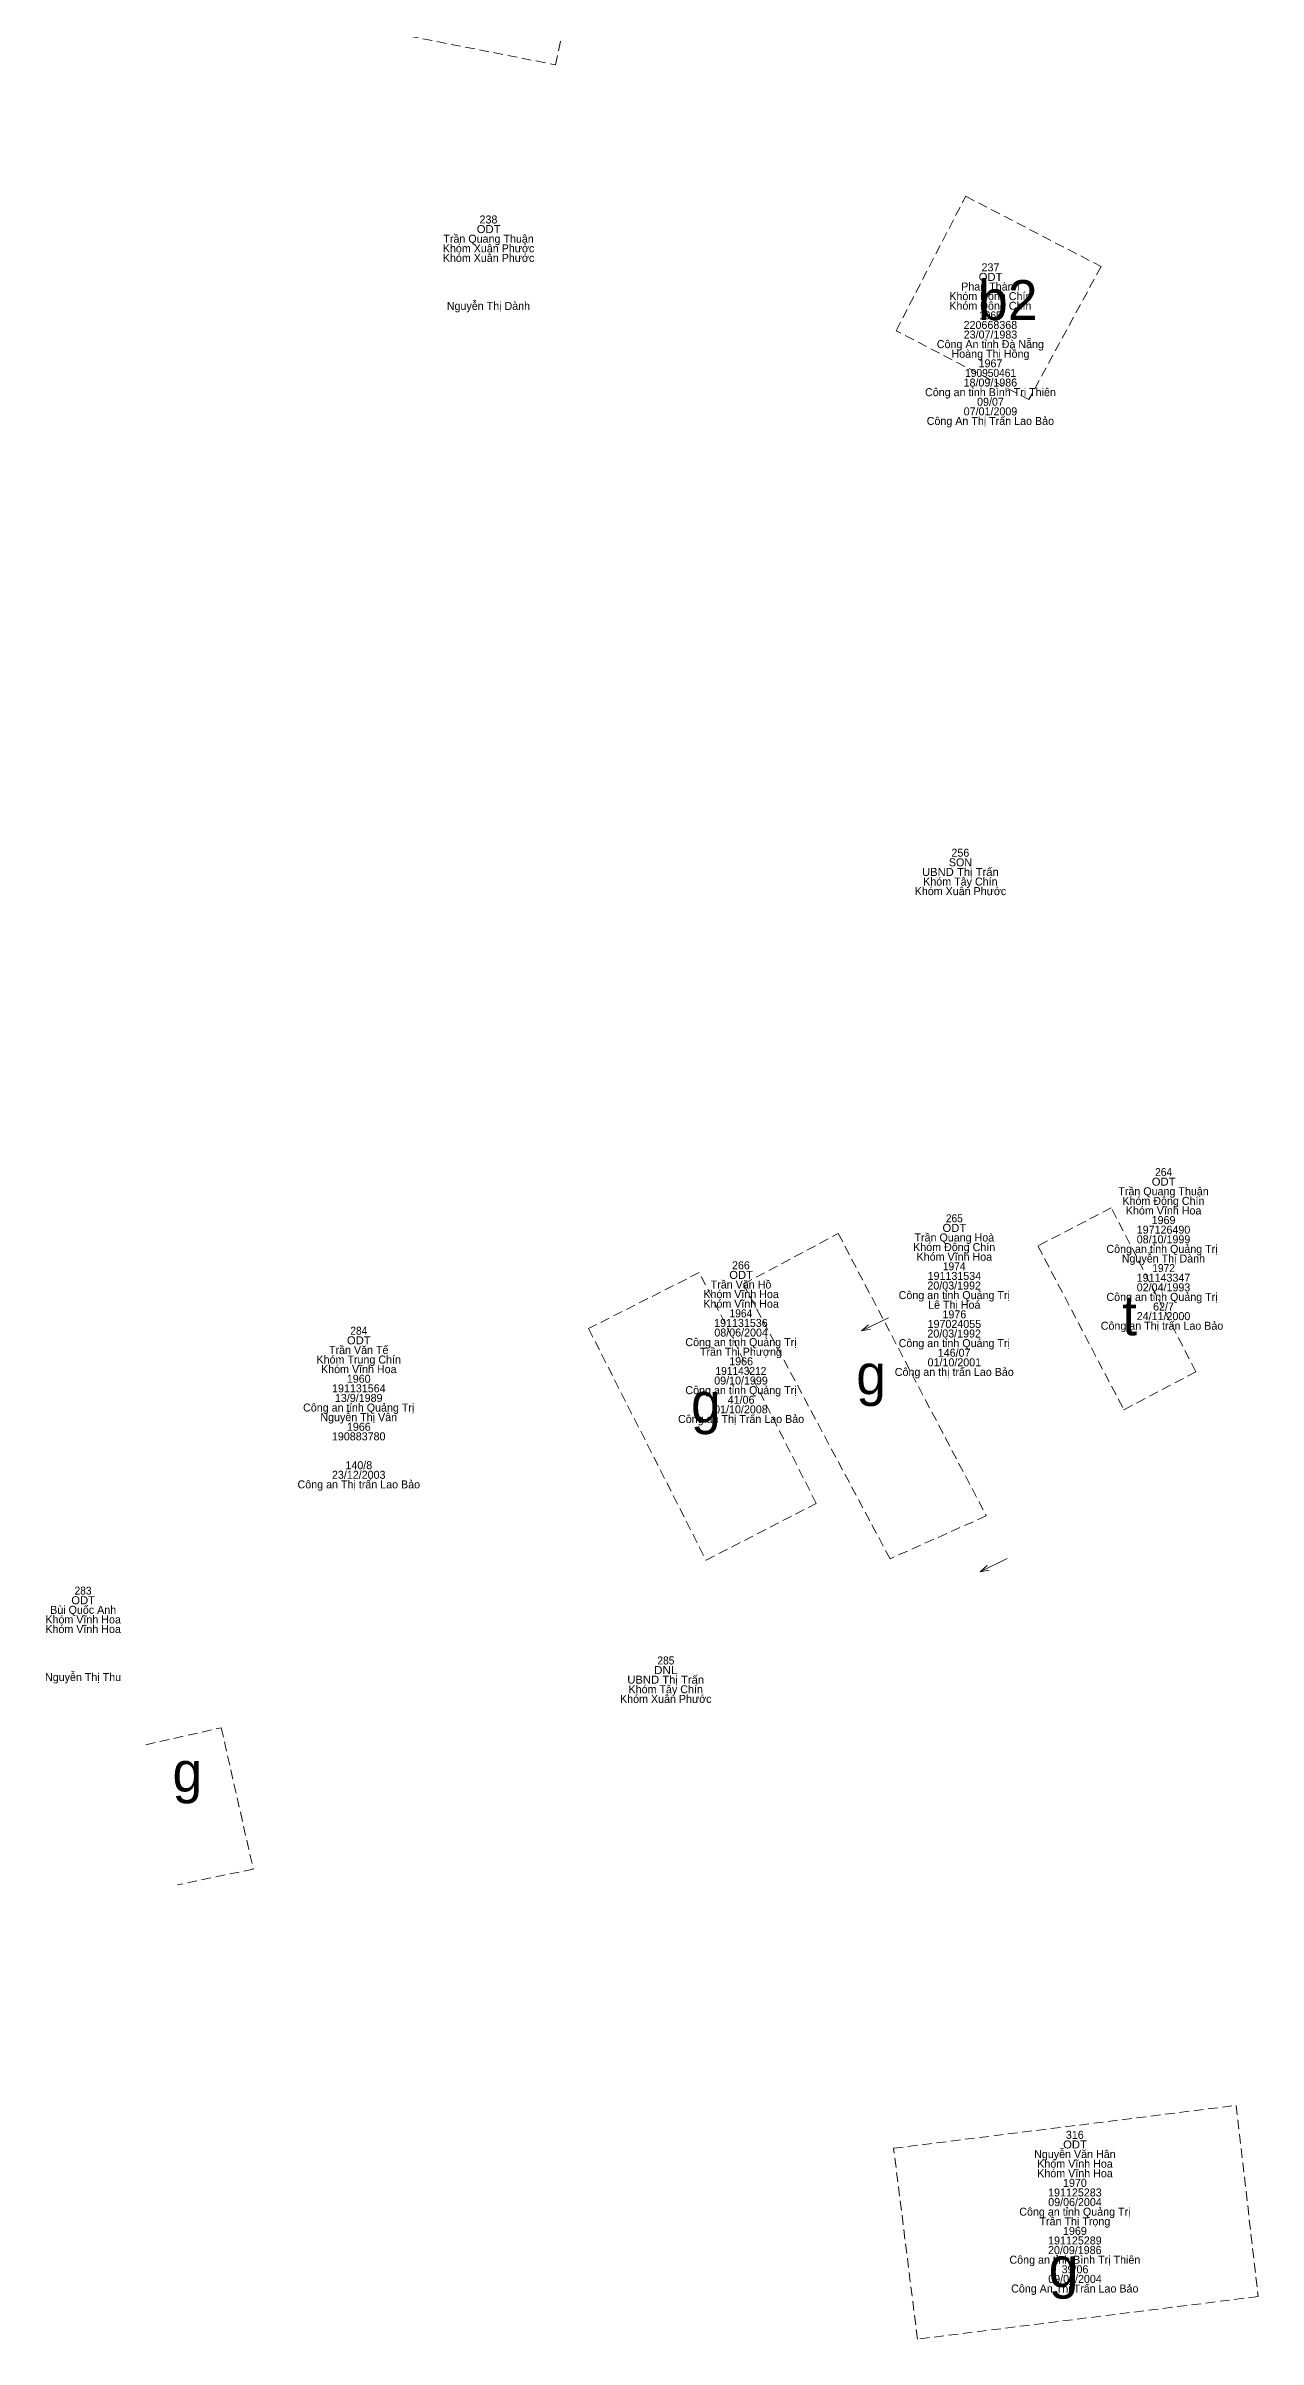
# Model space of a CAD drawing. Header units: metres. Extents: x 537497 to 538007, y 1836993 to 1837512.
# Drawn here: x 537760.8 to 537821.4, y 1837132.8 to 1837247.4 of the extents above; entities that cross this region are included whole.
import ezdxf
from ezdxf.enums import TextEntityAlignment as Align

# ---------------------------------------------------------------- set-up
doc = ezdxf.new("R2010")
doc.units = ezdxf.units.M
doc.header["$LTSCALE"] = 0.16
doc.linetypes.add('MEDIUM_DASHED', pattern=[4.5, 3, -1.5])
doc.layers.add('14', color=7, linetype='MEDIUM_DASHED', lineweight=13)
doc.layers.add('16', color=7, linetype='Continuous', lineweight=13)
doc.layers.add('15', color=7, linetype='Continuous')

msp = doc.modelspace()

# ---------------------------------------------------------------- linework, layer by layer
at = {"layer": '14'}
msp.add_line((537765.8, 1837162.46), (537769.57, 1837163.31), dxfattribs=at)
for points in [[(537780.32, 1837254.54), (537778.94, 1837247.86), (537786.28, 1837246.42), (537787.64, 1837253.03)], [(537806.78, 1837239.85), (537813.55, 1837236.34), (537809.94, 1837229.69), (537803.3, 1837233.13)], [(537810.39, 1837187.39), (537814.69, 1837179.2), (537818.29, 1837181.1), (537814.06, 1837189.29)], [(537800.41, 1837188.01), (537807.81, 1837173.9), (537803, 1837171.75), (537795.67, 1837185.48)], [(537787.93, 1837183.26), (537793.8, 1837171.68), (537799.31, 1837174.52), (537793.46, 1837186.06)], [(537803.18, 1837142.29), (537820.3, 1837144.43), (537821.4, 1837134.88), (537804.37, 1837132.75)]]:
    msp.add_lwpolyline(points, close=True, dxfattribs=at)
msp.add_lwpolyline([(537769.57, 1837163.31), (537771.17, 1837156.24), (537767.38, 1837155.46)], dxfattribs=at)
at = {"layer": '16'}
for p, q in [((537801.57, 1837183.14), (537801.93, 1837183.45)), ((537807.5, 1837171.1), (537807.86, 1837171.41))]:
    msp.add_line(p, q, dxfattribs=at)
for points in [[(537802.92, 1837183.8), (537801.57, 1837183.14), (537802.03, 1837183.23)], [(537808.85, 1837171.76), (537807.5, 1837171.1), (537807.96, 1837171.19)]]:
    msp.add_lwpolyline(points, dxfattribs=at)

# ---------------------------------------------------------------- texts
at = {"layer": '15'}
for s, p in [('238', (537782.925, 1837238.49)), ('Trần Quang Thuận', (537782.93, 1837237.53)), ('Khóm Xuân Phước', (537782.93, 1837237.05)), ('Khóm Xuân Phước', (537782.93, 1837236.57)), ('237', (537808.02, 1837236.1)), ('Phan Thành', (537808.015, 1837235.14)), ('Nguyễn Thị Dành', (537782.925, 1837234.17)), ('Khóm Đông Chín', (537808.015, 1837234.66)), ('Khóm Đông Chín', (537808.015, 1837234.18)), ('220668368', (537808.015, 1837233.22)), ('23/07/1983', (537808.02, 1837232.74)), ('Công An tỉnh Đà Nẵng', (537808.015, 1837232.26)), ('Hoàng Thị Hồng', (537808.02, 1837231.78)), ('18/09/1986', (537808.015, 1837230.34)), ('1967', (537808.02, 1837231.3)), ('Công an tỉnh Bình Trị Thiên', (537808.02, 1837229.86)), ('09/07', (537808.02, 1837229.38)), ('Công An Thị Trấn Lao Bảo', (537808.015, 1837228.42)), ('07/01/2009', (537808.02, 1837228.9)), ('SON', (537806.52, 1837206.36)), ('256', (537806.515, 1837206.84)), ('Khóm Tây Chín', (537806.515, 1837205.4)), ('Khóm Xuân Phước', (537806.52, 1837204.92)), ('Trần Quang Thuận', (537816.67, 1837189.92)), ('Khóm Đông Chín', (537816.665, 1837189.44)), ('Khóm Vĩnh Hoa', (537816.675, 1837188.96)), ('197126490', (537816.67, 1837188)), ('1969', (537816.67, 1837188.48)), ('Khóm Đông Chín', (537806.205, 1837187.13)), ('Trần Quang Hoà', (537806.215, 1837187.61)), ('Khóm Vĩnh Hoa', (537806.215, 1837186.65)), ('Công an tỉnh Quảng Trị ', (537816.67, 1837187.04)), ('Nguyễn Thị Dành', (537816.665, 1837186.56)), ('08/10/1999', (537816.67, 1837187.52)), ('266', (537795.545, 1837186.22)), ('191131534', (537806.215, 1837185.69)), ('191143347', (537816.67, 1837185.6)), ('Khóm Vĩnh Hoa', (537795.555, 1837184.78)), ('Trần Văn Hồ', (537795.55, 1837185.26)), ('Công an tỉnh Quảng Trị', (537806.21, 1837184.73)), ('20/03/1992', (537806.205, 1837185.21)), ('Công an tỉnh Quảng Trị ', (537816.67, 1837184.64)), ('02/04/1993', (537816.67, 1837185.12)), ('Khóm Vĩnh Hoa', (537795.555, 1837184.3)), ('191131536', (537795.545, 1837183.34)), ('197024055', (537806.215, 1837183.29)), ('Lê Thị Hoá', (537806.21, 1837184.25)), ('1976', (537806.215, 1837183.77)), ('Công an Thị trấn Lao Bảo ', (537816.67, 1837183.2)), ('24/11/2000', (537816.67, 1837183.68)), ('62/7', (537816.67, 1837184.16)), ('Công an tỉnh Quảng Trị', (537795.55, 1837182.38)), ('08/06/2004', (537795.555, 1837182.86)), ('Công an tỉnh Quảng Trị', (537806.21, 1837182.33)), ('20/03/1992', (537806.205, 1837182.81)), ('Khóm Trung Chín', (537776.44, 1837181.51)), ('Khóm Vĩnh Hoa', (537776.445, 1837181.03)), ('Trần Văn Tế', (537776.44, 1837181.99)), ('Trần Thị Phượng', (537795.545, 1837181.9)), ('1966', (537795.555, 1837181.42)), ('Công an thị trấn Lao Bảo', (537806.21, 1837180.89)), ('01/10/2001', (537806.215, 1837181.37)), ('146/07', (537806.205, 1837181.85)), ('191131564', (537776.445, 1837180.07)), ('1960', (537776.44, 1837180.55)), ('Công an tỉnh Quảng Trị', (537795.55, 1837179.98)), ('09/10/1999', (537795.55, 1837180.46)), ('Công an tỉnh Quảng Trị', (537776.44, 1837179.11)), ('Nguyễn Thị Vân', (537776.44, 1837178.63)), ('13/9/1989', (537776.44, 1837179.59)), ('01/10/2008', (537795.545, 1837179.02)), ('41/06', (537795.555, 1837179.5)), ('190883780', (537776.44, 1837177.67)), ('1966', (537776.445, 1837178.15)), ('Công an Thị Trấn Lao Bảo', (537795.555, 1837178.54)), ('Công an Thị trấn Lao Bảo', (537776.445, 1837175.27)), ('23/12/2003', (537776.44, 1837175.75)), ('140/8', (537776.445, 1837176.23)), ('Khóm Vĩnh Hoa', (537762.665, 1837168.52)), ('Bùi Quốc Anh', (537762.665, 1837169)), ('Khóm Vĩnh Hoa', (537762.665, 1837168.04)), ('Nguyễn Thị Thu', (537762.66, 1837165.64)), ('Khóm Tây Chín', (537791.785, 1837165.03)), ('Khóm Xuân Phước', (537791.79, 1837164.55)), ('316', (537812.235, 1837142.76)), ('Nguyễn Văn Hân', (537812.24, 1837141.8)), ('Khóm Vĩnh Hoa', (537812.245, 1837141.32)), ('Khóm Vĩnh Hoa', (537812.245, 1837140.84)), ('191125283', (537812.24, 1837139.88)), ('1970', (537812.24, 1837140.36)), ('Công an tỉnh Quảng Trị', (537812.24, 1837138.92)), ('09/06/2004', (537812.245, 1837139.4)), ('Trần Thị Trọng', (537812.24, 1837138.44)), ('191125289', (537812.24, 1837137.48)), ('1969', (537812.24, 1837137.96)), ('Công an tỉnh Bình Trị Thiên', (537812.24, 1837136.52)), ('20/09/1986', (537812.235, 1837137)), ('Công An Thị Trấn Lao Bảo', (537812.235, 1837135.08)), ('09/04/2004', (537812.245, 1837135.56)), ('39/06', (537812.245, 1837136.04))]:
    msp.add_text(s, height=0.4, dxfattribs=at).set_placement(p, align=Align.CENTER)
for s, width, p in [('ODT', 1.05, (537782.935, 1837238.01)), ('ODT', 1.05, (537808.025, 1837235.62)), ('1965', 0.95, (537808.015, 1837233.7)), ('190950461', 0.95, (537808.025, 1837230.82)), ('UBND Thị Trấn', 1.05, (537806.515, 1837205.88)), ('ODT', 1.05, (537816.675, 1837190.4)), ('264', 0.95, (537816.675, 1837190.88)), ('ODT', 1.05, (537806.215, 1837188.09)), ('265', 0.95, (537806.215, 1837188.57)), ('ODT', 1.05, (537795.555, 1837185.74)), ('1974', 0.95, (537806.205, 1837186.17)), ('1972', 0.95, (537816.675, 1837186.08)), ('1964', 0.95, (537795.545, 1837183.82)), ('ODT', 1.05, (537776.445, 1837182.47)), ('284', 0.95, (537776.445, 1837182.95)), ('191143212', 0.95, (537795.545, 1837180.94)), ('ODT', 1.05, (537762.665, 1837169.48)), ('283', 0.95, (537762.66, 1837169.96)), ('285', 0.95, (537791.795, 1837166.47)), ('UBND Thị Trấn', 1.05, (537791.785, 1837165.51)), ('DNL', 1.1, (537791.79, 1837165.99)), ('ODT', 1.05, (537812.245, 1837142.28))]:
    msp.add_text(s, height=0.4, dxfattribs=dict(at, width=width)).set_placement(p, align=Align.CENTER)
at = {"layer": '16'}
for s, p in [('b2', (537807.4, 1837233.66)), ('t', (537814.6, 1837182.92)), ('g', (537801.31, 1837179.97)), ('g', (537793.05, 1837178.56)), ('g', (537767.13, 1837160.11)), ('g', (537810.93, 1837135.35))]:
    msp.add_text(s, height=2, dxfattribs=at).set_placement(p)

doc.saveas('drawing.dxf')
